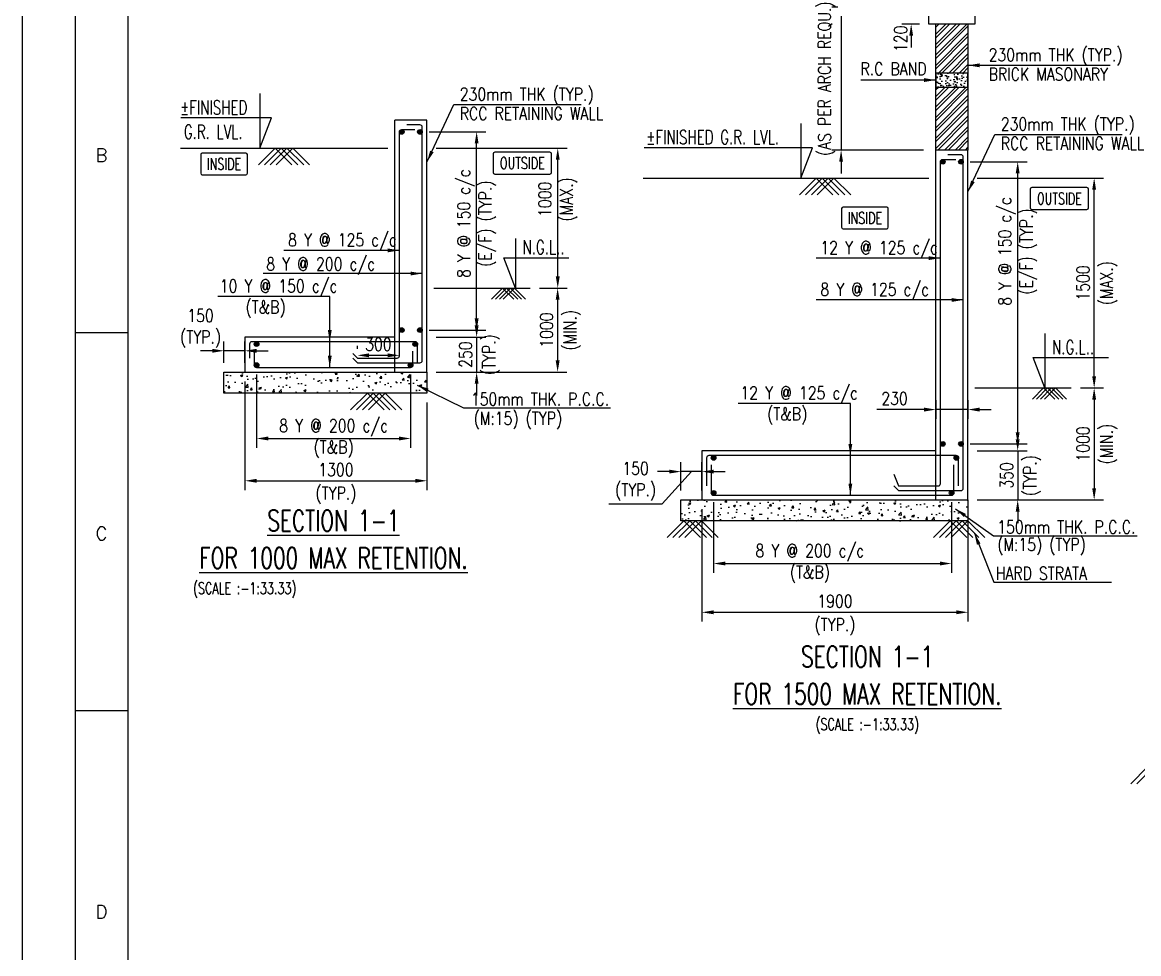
# Model space of a CAD drawing. Extents: x -69352 to 1013721, y -547461 to -186867.
# Drawn here: x 707996 to 731911, y -394777 to -374815 of the extents above; entities that cross this region are included whole.
import ezdxf
from ezdxf.enums import TextEntityAlignment as Align
from ezdxf.lldxf.tags import DXFTag

# ---------------------------------------------------------------- set-up
doc = ezdxf.new("R2010")
doc.units = 0
doc.header["$LTSCALE"] = 500
doc.header["$MEASUREMENT"] = 0
doc.header["$PDMODE"] = 35
doc.header["$PDSIZE"] = -15
doc.layers.get('DEFPOINTS').update_dxf_attribs({"color": 4})
for name, color, linetype in [('NO. BEAM', 3, 'Continuous'), ('PNA', 10, 'Continuous'), ('S- PILE CAP', 4, 'Continuous'), ('S-COLUMN', 1, 'Continuous'), ('S-CONCRET LINE', 4, 'Continuous'), ('S-DIM-1', 5, 'Continuous'), ('S-FOOTING', 4, 'Continuous'), ('S-HATCH', 253, 'Continuous'), ('S-LEVEL SECTION', 3, 'Continuous'), ('S-PCC', 9, 'Continuous'), ('S-REINFORCEMENT', 6, 'Continuous'), ('S-RETAINING WALL', 6, 'Continuous'), ('S-TEXT', 2, 'Continuous'), ('S-TEXT-1 @ 1', 4, 'Continuous'), ('S-TITIL', 6, 'Continuous'), ('SHEET', 7, 'Continuous'), ('TITLE', 4, 'Continuous')]:
    doc.layers.add(name, color=color, linetype=linetype)
doc.styles.add('ROMANS', font='simplex.shx', dxfattribs={"width": 0.8, "height": 275})
tags = doc.linetypes.add('HIDDEN', pattern=[0.375, 0.25, -0.125]).pattern_tags.tags
tags[6:7] = [DXFTag(74, 4), DXFTag(75, 0), DXFTag(340, '0'), DXFTag(46, 1.0), DXFTag(50, 0.0), DXFTag(44, 0.0), DXFTag(45, 0.0)]
tags[4:5] = [DXFTag(74, 4), DXFTag(75, 0), DXFTag(340, '0'), DXFTag(46, 1.0), DXFTag(50, 0.0), DXFTag(44, 0.0), DXFTag(45, 0.0)]
doc.dimstyles.new('dim100', dxfattribs={"dimtxt": 250, "dimasz": 250, "dimexe": 200, "dimexo": 200, "dimgap": 100, "dimtad": 1, "dimdec": 0, "dimzin": 0, "dimdsep": 46, "dimtxsty": 'ROMANS', "dimcen": 0, "dimclrd": 5, "dimclre": 5, "dimclrt": 4, "dimadec": 0, "dimazin": 0, "dimtfac": 1, "dimtdec": 0, "dimtix": 1, "dimtofl": 0, "dimtmove": 2, "dimatfit": 3, "dimfxl": 0, "dimtolj": 1, "dimtzin": 0, "dimlwd": -1, "dimlwe": -1, "dimarcsym": 0})
doc.dimstyles.new('dim33.33', dxfattribs={"dimtxt": 250, "dimasz": 250, "dimexe": 200, "dimexo": 200, "dimgap": 100, "dimtad": 1, "dimdec": 0, "dimlfac": 0.333331, "dimzin": 0, "dimdsep": 46, "dimtxsty": 'ROMANS', "dimcen": 0, "dimclrd": 5, "dimclre": 5, "dimclrt": 4, "dimadec": 0, "dimazin": 0, "dimtfac": 1, "dimtdec": 0, "dimtix": 1, "dimtofl": 0, "dimtmove": 2, "dimatfit": 3, "dimfxl": 0, "dimtolj": 1, "dimtzin": 0, "dimlwd": -1, "dimlwe": -1, "dimarcsym": 0})

# ---------------------------------------------------------------- blocks, each defined once
blk = doc.blocks.new('zw$C05B')
at = {"flags": 128}
blk.add_lwpolyline([(0, 0), (82749, 0), (82749, 58210), (0, 58210)], close=True, dxfattribs=at)
at = {"layer": 'PNA'}
for p, q in [((984, 43342), (1968, 43342)), ((984, 36282), (1968, 36282))]:
    blk.add_line(p, q, dxfattribs=at)
at = {"layer": 'PNA', "color": 1}
for points in [[(984, 492), (82257, 492), (82257, 57718), (984, 57718)], [(1968, 984), (81765, 984), (81765, 57226), (1968, 57226)]]:
    blk.add_lwpolyline(points, close=True, dxfattribs=at)
at = {"layer": 'PNA', "style": 'ROMANS'}
for s, p in [('B', (1476, 46649)), ('C', (1476, 39589)), ('D', (1476, 32529))]:
    blk.add_text(s, height=246, dxfattribs=at).set_placement(p, align=Align.MIDDLE)
blk = doc.blocks.new('*D847')
at = {"layer": 'DEFPOINTS', "color": 0}
for p in [(716514, -377162), (717728, -377162), (716514, -381412)]:
    blk.add_point(p, dxfattribs=at)
at = {"layer": 'S-DIM-1', "color": 5}
for p, q in [((716714, -377162), (717928, -377162)), ((716714, -381412), (717928, -381412))]:
    blk.add_line(p, q, dxfattribs=at)
at = {"layer": 'S-DIM-1', "color": 5, "lineweight": -3}
blk.add_line((717728, -381162), (717728, -377412), dxfattribs=at)
at = {"layer": 'S-DIM-1', "color": 5}
for points in [[(717770, -377412), (717687, -377412), (717728, -377162)], [(717687, -381162), (717770, -381162), (717728, -381412)]]:
    blk.add_solid(points, dxfattribs=at)
at = {"layer": 'S-DIM-1', "color": 4, "insert": (717728, -379128), "char_height": 275, "attachment_point": 5, "rotation": 90, "style": 'ROMANS'}
blk.add_mtext('\\A1;8 Y @ 150 c/c\\P(E/F) (TYP.)', dxfattribs=at)
blk = doc.blocks.new('*D848')
at = {"layer": 'DEFPOINTS', "color": 0}
for p in [(716664, -381562), (716664, -382312), (717728, -382312)]:
    blk.add_point(p, dxfattribs=at)
at = {"layer": 'S-DIM-1', "color": 5, "lineweight": -3}
for p, q in [((717728, -381312), (717728, -381062)), ((717728, -381562), (717728, -382312)), ((717728, -382562), (717728, -382812))]:
    blk.add_line(p, q, dxfattribs=at)
at = {"layer": 'S-DIM-1', "color": 5}
for p, q in [((716864, -381562), (717928, -381562)), ((716864, -382312), (717928, -382312))]:
    blk.add_line(p, q, dxfattribs=at)
for points in [[(717687, -381312), (717770, -381312), (717728, -381562)], [(717770, -382562), (717687, -382562), (717728, -382312)]]:
    blk.add_solid(points, dxfattribs=at)
at = {"layer": 'S-DIM-1', "color": 4, "char_height": 275, "attachment_point": 5, "rotation": 90, "style": 'ROMANS'}
for s, insert in [('(TYP.)', (718038, -381937)), ('\\A1;250', (717491, -381937))]:
    blk.add_mtext(s, dxfattribs=dict(at, insert=insert))
blk = doc.blocks.new('*D849')
at = {"layer": 'DEFPOINTS', "color": 0}
for p in [(713014, -382162), (716314, -382162), (716314, -383735)]:
    blk.add_point(p, dxfattribs=at)
at = {"layer": 'S-DIM-1', "color": 5}
for p, q in [((713014, -382362), (713014, -383935)), ((716314, -382362), (716314, -383935)), ((713264, -383735), (716064, -383735))]:
    blk.add_line(p, q, dxfattribs=at)
for points in [[(713264, -383693), (713264, -383777), (713014, -383735)], [(716064, -383777), (716064, -383693), (716314, -383735)]]:
    blk.add_solid(points, dxfattribs=at)
at = {"layer": 'S-DIM-1', "color": 4, "insert": (714664, -383735), "char_height": 275, "attachment_point": 5, "style": 'ROMANS'}
blk.add_mtext('\\A1;8 Y @ 200 c/c\\P(T&B)', dxfattribs=at)
blk = doc.blocks.new('*D850')
at = {"layer": 'DEFPOINTS', "color": 0}
for p in [(712764, -382312), (716664, -382762), (716664, -384641)]:
    blk.add_point(p, dxfattribs=at)
at = {"layer": 'S-DIM-1', "color": 5}
for p, q in [((712764, -382512), (712764, -384841)), ((716664, -382962), (716664, -384841)), ((713014, -384641), (716414, -384641))]:
    blk.add_line(p, q, dxfattribs=at)
for points in [[(713014, -384600), (713014, -384683), (712764, -384641)], [(716414, -384683), (716414, -384600), (716664, -384641)]]:
    blk.add_solid(points, dxfattribs=at)
at = {"layer": 'S-DIM-1', "color": 4, "char_height": 275, "attachment_point": 5, "style": 'ROMANS'}
for s, insert in [('\\A1;1300', (714714, -384404)), ('(TYP.)', (714714, -384951))]:
    blk.add_mtext(s, dxfattribs=dict(at, insert=insert))
blk = doc.blocks.new('*D851')
at = {"layer": 'DEFPOINTS', "color": 0}
for p in [(718873, -380512), (716664, -382312), (719463, -382312)]:
    blk.add_point(p, dxfattribs=at)
at = {"layer": 'S-DIM-1', "color": 5}
for p, q in [((719073, -380512), (719663, -380512)), ((716864, -382312), (719663, -382312))]:
    blk.add_line(p, q, dxfattribs=at)
at = {"layer": 'S-DIM-1', "color": 5, "lineweight": -3}
blk.add_line((719463, -380762), (719463, -382062), dxfattribs=at)
at = {"layer": 'S-DIM-1', "color": 5}
for points in [[(719505, -380762), (719422, -380762), (719463, -380512)], [(719422, -382062), (719505, -382062), (719463, -382312)]]:
    blk.add_solid(points, dxfattribs=at)
at = {"layer": 'S-DIM-1', "color": 4, "char_height": 275, "attachment_point": 5, "rotation": 90, "style": 'ROMANS'}
for s, insert in [('\\A1;1000', (719226, -381412)), ('(MIN.)', (719773, -381412))]:
    blk.add_mtext(s, dxfattribs=dict(at, insert=insert))
blk = doc.blocks.new('*D852')
at = {"layer": 'DEFPOINTS', "color": 0}
for p in [(716664, -377512), (719466, -377512), (718873, -380512)]:
    blk.add_point(p, dxfattribs=at)
at = {"layer": 'S-DIM-1', "color": 5}
for p, q in [((716864, -377512), (719666, -377512)), ((719073, -380512), (719666, -380512))]:
    blk.add_line(p, q, dxfattribs=at)
at = {"layer": 'S-DIM-1', "color": 5, "lineweight": -3}
blk.add_line((719466, -380262), (719466, -377762), dxfattribs=at)
at = {"layer": 'S-DIM-1', "color": 5}
for points in [[(719508, -377762), (719424, -377762), (719466, -377512)], [(719424, -380262), (719508, -380262), (719466, -380512)]]:
    blk.add_solid(points, dxfattribs=at)
at = {"layer": 'S-DIM-1', "color": 4, "insert": (719466, -378608), "char_height": 275, "attachment_point": 5, "rotation": 90, "style": 'ROMANS'}
blk.add_mtext('\\A1;1000\\P(MAX.)', dxfattribs=at)
blk = doc.blocks.new('*D853')
at = {"layer": 'DEFPOINTS', "color": 0}
for p in [(712314, -381855), (712314, -382312), (712764, -382312)]:
    blk.add_point(p, dxfattribs=at)
at = {"layer": 'S-DIM-1', "color": 5}
for p, q in [((712314, -382112), (712314, -381655)), ((712764, -382112), (712764, -381655))]:
    blk.add_line(p, q, dxfattribs=at)
at = {"layer": 'S-DIM-1', "color": 5, "lineweight": -3}
for p, q in [((712064, -381855), (711814, -381855)), ((712764, -381855), (712314, -381855)), ((713014, -381855), (713264, -381855))]:
    blk.add_line(p, q, dxfattribs=at)
at = {"layer": 'S-DIM-1', "color": 5}
for points in [[(712064, -381897), (712064, -381813), (712314, -381855)], [(713014, -381813), (713014, -381897), (712764, -381855)]]:
    blk.add_solid(points, dxfattribs=at)
at = {"layer": 'S-DIM-1', "color": 4, "insert": (711814, -381375), "char_height": 275, "attachment_point": 5, "style": 'ROMANS'}
blk.add_mtext('\\A1;150\\P(TYP.)', dxfattribs=at)
blk = doc.blocks.new('*D854')
at = {"layer": 'DEFPOINTS', "color": 0}
for p in [(728104, -377802), (729319, -377802), (728104, -383852)]:
    blk.add_point(p, dxfattribs=at)
at = {"layer": 'S-DIM-1', "color": 5}
for p, q in [((728304, -377802), (729519, -377802)), ((728304, -383852), (729519, -383852))]:
    blk.add_line(p, q, dxfattribs=at)
at = {"layer": 'S-DIM-1', "color": 5, "lineweight": -3}
blk.add_line((729319, -383602), (729319, -378052), dxfattribs=at)
at = {"layer": 'S-DIM-1', "color": 5}
for points in [[(729360, -378052), (729277, -378052), (729319, -377802)], [(729277, -383602), (729360, -383602), (729319, -383852)]]:
    blk.add_solid(points, dxfattribs=at)
at = {"layer": 'S-DIM-1', "color": 4, "insert": (729319, -379725), "char_height": 275, "attachment_point": 5, "rotation": 90, "style": 'ROMANS'}
blk.add_mtext('\\A1;8 Y @ 150 c/c\\P(E/F) (TYP.)', dxfattribs=at)
blk = doc.blocks.new('*D855')
at = {"layer": 'DEFPOINTS', "color": 0}
for p in [(728254, -384002), (728254, -385052), (729319, -385052)]:
    blk.add_point(p, dxfattribs=at)
at = {"layer": 'S-DIM-1', "color": 5, "lineweight": -3}
for p, q in [((729319, -383752), (729319, -383502)), ((729319, -384002), (729319, -385052)), ((729319, -385302), (729319, -385552))]:
    blk.add_line(p, q, dxfattribs=at)
at = {"layer": 'S-DIM-1', "color": 5}
for p, q in [((728454, -384002), (729519, -384002)), ((728454, -385052), (729519, -385052))]:
    blk.add_line(p, q, dxfattribs=at)
for points in [[(729277, -383752), (729360, -383752), (729319, -384002)], [(729360, -385302), (729277, -385302), (729319, -385052)]]:
    blk.add_solid(points, dxfattribs=at)
at = {"layer": 'S-DIM-1', "color": 4, "char_height": 275, "attachment_point": 5, "rotation": 90, "style": 'ROMANS'}
for s, insert in [('\\A1;350', (729081, -384527)), ('(TYP.)', (729628, -384527))]:
    blk.add_mtext(s, dxfattribs=dict(at, insert=insert))
blk = doc.blocks.new('*D856')
at = {"layer": 'DEFPOINTS', "color": 0}
for p in [(722804, -384902), (727904, -384902), (727904, -386415)]:
    blk.add_point(p, dxfattribs=at)
at = {"layer": 'S-DIM-1', "color": 5}
for p, q in [((722804, -385102), (722804, -386615)), ((727904, -385102), (727904, -386615)), ((723054, -386415), (727654, -386415))]:
    blk.add_line(p, q, dxfattribs=at)
for points in [[(723054, -386373), (723054, -386456), (722804, -386415)], [(727654, -386456), (727654, -386373), (727904, -386415)]]:
    blk.add_solid(points, dxfattribs=at)
at = {"layer": 'S-DIM-1', "color": 4, "insert": (724866, -386415), "char_height": 275, "attachment_point": 5, "style": 'ROMANS'}
blk.add_mtext('\\A1;8 Y @ 200 c/c\\P(T&B)', dxfattribs=at)
blk = doc.blocks.new('*D857')
at = {"layer": 'DEFPOINTS', "color": 0}
for p in [(722554, -385052), (728254, -385052), (728254, -387460)]:
    blk.add_point(p, dxfattribs=at)
at = {"layer": 'S-DIM-1', "color": 5}
for p, q in [((722554, -385252), (722554, -387660)), ((728254, -385252), (728254, -387660)), ((722804, -387460), (728004, -387460))]:
    blk.add_line(p, q, dxfattribs=at)
for points in [[(722804, -387418), (722804, -387502), (722554, -387460)], [(728004, -387502), (728004, -387418), (728254, -387460)]]:
    blk.add_solid(points, dxfattribs=at)
at = {"layer": 'S-DIM-1', "color": 4, "char_height": 275, "attachment_point": 5, "style": 'ROMANS'}
for s, insert in [('\\A1;1900', (725404, -387222)), ('(TYP.)', (725404, -387769))]:
    blk.add_mtext(s, dxfattribs=dict(at, insert=insert))
blk = doc.blocks.new('*D858')
at = {"layer": 'DEFPOINTS', "color": 0}
for p in [(730464, -382652), (728254, -385052), (730957, -385052)]:
    blk.add_point(p, dxfattribs=at)
at = {"layer": 'S-DIM-1', "color": 5}
for p, q in [((730664, -382652), (731157, -382652)), ((728454, -385052), (731157, -385052))]:
    blk.add_line(p, q, dxfattribs=at)
at = {"layer": 'S-DIM-1', "color": 5, "lineweight": -3}
blk.add_line((730957, -382902), (730957, -384802), dxfattribs=at)
at = {"layer": 'S-DIM-1', "color": 5}
for points in [[(730998, -382902), (730915, -382902), (730957, -382652)], [(730915, -384802), (730998, -384802), (730957, -385052)]]:
    blk.add_solid(points, dxfattribs=at)
at = {"layer": 'S-DIM-1', "color": 4, "char_height": 275, "attachment_point": 5, "rotation": 90, "style": 'ROMANS'}
for s, insert in [('\\A1;1000', (730719, -383852)), ('(MIN.)', (731266, -383852))]:
    blk.add_mtext(s, dxfattribs=dict(at, insert=insert))
blk = doc.blocks.new('*D859')
at = {"layer": 'DEFPOINTS', "color": 0}
for p in [(728254, -378152), (730957, -378152), (730464, -382652)]:
    blk.add_point(p, dxfattribs=at)
at = {"layer": 'S-DIM-1', "color": 5}
for p, q in [((728454, -378152), (731157, -378152)), ((730664, -382652), (731157, -382652))]:
    blk.add_line(p, q, dxfattribs=at)
at = {"layer": 'S-DIM-1', "color": 5, "lineweight": -3}
blk.add_line((730957, -382402), (730957, -378402), dxfattribs=at)
at = {"layer": 'S-DIM-1', "color": 5}
for points in [[(730998, -378402), (730915, -378402), (730957, -378152)], [(730915, -382402), (730998, -382402), (730957, -382652)]]:
    blk.add_solid(points, dxfattribs=at)
at = {"layer": 'S-DIM-1', "color": 4, "char_height": 275, "attachment_point": 5, "rotation": 90, "style": 'ROMANS'}
for s, insert in [('(MAX.)', (731266, -380402)), ('\\A1;1500', (730719, -380402))]:
    blk.add_mtext(s, dxfattribs=dict(at, insert=insert))
blk = doc.blocks.new('*D860')
at = {"layer": 'DEFPOINTS', "color": 0}
for p in [(722104, -384445), (722104, -385052), (722554, -385052)]:
    blk.add_point(p, dxfattribs=at)
at = {"layer": 'S-DIM-1', "color": 5}
for p, q in [((722104, -384852), (722104, -384245)), ((722554, -384852), (722554, -384245))]:
    blk.add_line(p, q, dxfattribs=at)
at = {"layer": 'S-DIM-1', "color": 5, "lineweight": -3}
for p, q in [((721854, -384445), (721604, -384445)), ((721704, -385132), (722329, -384445)), ((722554, -384445), (722104, -384445)), ((722804, -384445), (723054, -384445)), ((720561, -385132), (721704, -385132))]:
    blk.add_line(p, q, dxfattribs=at)
at = {"layer": 'S-DIM-1', "color": 5}
for points in [[(721854, -384486), (721854, -384403), (722104, -384445)], [(722804, -384403), (722804, -384486), (722554, -384445)]]:
    blk.add_solid(points, dxfattribs=at)
at = {"layer": 'S-DIM-1', "color": 4, "insert": (721133, -384652), "char_height": 275, "attachment_point": 5, "style": 'ROMANS'}
blk.add_mtext('\\A1;150\\P(TYP.)', dxfattribs=at)
blk = doc.blocks.new('*D861')
at = {"layer": 'DEFPOINTS', "color": 0}
for p in [(727414, -374492), (725536, -377552), (727504, -377552)]:
    blk.add_point(p, dxfattribs=at)
at = {"layer": 'S-DIM-1', "color": 5, "lineweight": -3}
for p, q in [((725536, -374242), (725536, -373992)), ((725536, -374492), (725536, -377552)), ((725536, -377802), (725536, -378052))]:
    blk.add_line(p, q, dxfattribs=at)
at = {"layer": 'S-DIM-1', "color": 5}
for p, q in [((727214, -374492), (725336, -374492)), ((727304, -377552), (725336, -377552))]:
    blk.add_line(p, q, dxfattribs=at)
for points in [[(725494, -374242), (725577, -374242), (725536, -374492)], [(725577, -377802), (725494, -377802), (725536, -377552)]]:
    blk.add_solid(points, dxfattribs=at)
at = {"layer": 'S-DIM-1', "color": 4, "insert": (725226, -376022), "char_height": 275, "attachment_point": 5, "rotation": 90, "style": 'ROMANS'}
blk.add_mtext('\\A1;(AS PER ARCH REQU.)', dxfattribs=at)
blk = doc.blocks.new('*D862')
at = {"layer": 'DEFPOINTS', "color": 0}
for p in [(727414, -374492), (727037, -374852), (727414, -374852)]:
    blk.add_point(p, dxfattribs=at)
at = {"layer": 'S-DIM-1', "color": 5}
for p, q in [((727037, -374242), (727037, -373992)), ((727214, -374492), (726837, -374492)), ((727214, -374852), (726837, -374852)), ((727037, -375102), (727037, -375352))]:
    blk.add_line(p, q, dxfattribs=at)
for points in [[(726996, -374242), (727079, -374242), (727037, -374492)], [(727079, -375102), (726996, -375102), (727037, -374852)]]:
    blk.add_solid(points, dxfattribs=at)
at = {"layer": 'S-DIM-1', "color": 4, "insert": (726812, -375167), "char_height": 275, "attachment_point": 5, "rotation": 90, "style": 'ROMANS'}
blk.add_mtext('\\A1;120', dxfattribs=at)
blk = doc.blocks.new('*D863')
at = {"layer": 'DEFPOINTS', "color": 0}
for p in [(727564, -382710), (728254, -382710), (727564, -383115)]:
    blk.add_point(p, dxfattribs=at)
at = {"layer": 'S-DIM-1', "color": 5}
for p, q in [((727564, -382910), (727564, -383315)), ((728254, -382910), (728254, -383315))]:
    blk.add_line(p, q, dxfattribs=at)
at = {"layer": 'S-DIM-1', "color": 5, "lineweight": -3}
for p, q in [((727314, -383115), (726298, -383115)), ((728254, -383115), (727564, -383115)), ((728504, -383115), (728754, -383115))]:
    blk.add_line(p, q, dxfattribs=at)
at = {"layer": 'S-DIM-1', "color": 5}
for points in [[(727314, -383157), (727314, -383073), (727564, -383115)], [(728504, -383073), (728504, -383157), (728254, -383115)]]:
    blk.add_solid(points, dxfattribs=at)
at = {"layer": 'S-DIM-1', "color": 4, "insert": (726681, -382878), "char_height": 275, "attachment_point": 5, "style": 'ROMANS'}
blk.add_mtext('\\A1;230', dxfattribs=at)
blk = doc.blocks.new('*D864')
at = {"color": 5}
for p, q in [((715174, -381812), (715174, -381752)), ((716074, -381812), (716074, -381752)), ((715424, -381952), (715824, -381952))]:
    blk.add_line(p, q, dxfattribs=at)
for points in [[(715424, -381911), (715424, -381994), (715174, -381952)], [(715824, -381994), (715824, -381911), (716074, -381952)]]:
    blk.add_solid(points, dxfattribs=at)
at = {"layer": 'DEFPOINTS', "color": 0}
for p in [(715174, -382012), (716074, -381952), (716074, -382012)]:
    blk.add_point(p, dxfattribs=at)
at = {"color": 4, "insert": (715624, -381715), "char_height": 275, "attachment_point": 5, "style": 'ROMANS'}
blk.add_mtext('\\A1;300', dxfattribs=at)

msp = doc.modelspace()

# ---------------------------------------------------------------- hatches: boundary and pattern name
at = {"layer": 'S-HATCH'}
h = msp.add_hatch(dxfattribs=at)
h.set_pattern_fill('ANSI32', color=256, scale=420, style=0)
h.set_pattern_definition([(45, (-7963633.16, 23251.6), (-111.369318, 111.369318), []), (45, (-7963558.92, 23251.6), (-111.369318, 111.369318), [])])
h.paths.add_polyline_path([(727564.127, -375902.017), (728254.127, -375902.017), (728254.127, -374852.017), (727564.127, -374852.017)])
h.paths.add_polyline_path([(728254.127, -376202.017), (727564.127, -376202.017), (727564.127, -377552.017), (728254.127, -377552.017)])
at = {"layer": 'S-PCC', "linetype": 'ByBlock'}
h = msp.add_hatch(dxfattribs=at)
h.set_pattern_fill('AR-CONC,_O', color=256, scale=30)
h.set_pattern_definition([(50, (-17595837.33, 1033937.91), (215.1780548, -18.8256405), [22.5, -247.5]), (355, (-17595837.33, 1033937.91), (-41.6254, 225.65764), [18, -198]), (100.4514445, (-17595819.4, 1033936.35), (173.552654, 206.8319973), [19.1220576, -210.3426336]), (46.1842, (-17595837.33, 1033997.91), (320.1723992, -49.6557842), [33.75, -371.25]), (96.6356355, (-17595810.65, 1033993.78), (280.3985837, 292.23558), [28.6831026, -315.514128]), (351.184164, (-17595837.33, 1033997.9), (280.3985835, 292.23558), [27, -297.0000003]), (21, (-17595807.33, 1033982.91), (179.0721156, -120.7856672), [22.5, -247.5]), (326, (-17595807.33, 1033982.91), (72.9945996, 217.5450135), [18, -198]), (71.4514447, (-17595792.4, 1033972.85), (252.066713, 96.7593458), [19.122057, -210.3426336]), (37.5, (-17595837.33, 1033937.914), (3.6479566, 99.86815615), [0, -195.6, 0, -201, 0, -198.75]), (7.5, (-17595837.33, 1033937.91), (78.92086123, 118.32351356), [0, -114.6, 0, -191.1, 0, -75.75]), (327.5, (-17595904.23, 1033937.91), (160.14673085, -6.76646152), [0, -75, 0, -234, 0, -310.5]), (317.5, (-17595934.23, 1033937.91), (174.9558508, 30.0314947), [0, -97.5, 0, -155.4, 0, -220.5])])
h.paths.add_polyline_path([(727564.127, -375902.017), (727564.127, -376202.017), (728254.127, -376202.017), (728254.127, -375902.017)])
h = msp.add_hatch(dxfattribs=at)
h.set_pattern_fill('AR-CONC,_O', color=256, scale=66.666667)
h.set_pattern_definition([(50, (-16387943.83, 29014.86), (478.173455, -41.834757), [50, -550]), (355, (-16387943.83, 29014.86), (-92.500889, 501.461422), [40, -440]), (100.4514445, (-16387904, 29011.37), (385.672564, 459.626661), [42.493461, -467.428075]), (46.1842, (-16387943.83, 29148.2), (711.49422, -110.346187), [75, -825]), (96.6356355, (-16387884.54, 29139), (623.107964, 649.4124), [63.740228, -701.142507]), (351.184164, (-16387943.8, 29148.2), (623.107963, 649.4124), [60, -660]), (21, (-16387877.17, 29114.86), (397.938035, -268.412594), [50, -550]), (326, (-16387877.17, 29114.86), (162.210221, 483.433363), [40, -440]), (71.4514447, (-16387844, 29092.5), (560.148251, 215.020769), [42.49346, -467.428075]), (37.5, (-16387943.83, 29014.86), (8.1065702, 221.9292359), [0, -434.6666667, 0, -446.6666667, 0, -441.6666667]), (7.5, (-16387943.83, 29014.86), (175.3796916, 262.9411413), [0, -254.6666667, 0, -424.6666667, 0, -168.3333333]), (327.5, (-16388092.5, 29014.86), (355.8816241, -15.0365812), [0, -166.6666667, 0, -520, 0, -690]), (317.5, (-16388159.17, 29014.86), (388.7907796, 66.736655), [0, -216.6666667, 0, -345.3333333, 0, -490])])
h.paths.add_polyline_path([(712313.594, -382762.408), (712313.594, -382312.408), (716663.594, -382312.312), (716663.594, -382762.312)])
h = msp.add_hatch(dxfattribs=at)
h.set_pattern_fill('AR-CONC,_O', color=256, scale=66.666667)
h.set_pattern_definition([(50, (-16373953.3, 26275.2), (478.173455, -41.834757), [50, -550]), (355, (-16373953.3, 26275.2), (-92.500889, 501.461422), [40, -440]), (100.4514445, (-16373913.45, 26271.7), (385.672564, 459.626661), [42.493461, -467.428075]), (46.1842, (-16373953.3, 26408.54), (711.49422, -110.346187), [75, -825]), (96.6356355, (-16373894, 26399.34), (623.107964, 649.4124), [63.740228, -701.142507]), (351.184164, (-16373953.3, 26408.5), (623.107963, 649.4124), [60, -660]), (21, (-16373886.63, 26375.2), (397.938035, -268.412594), [50, -550]), (326, (-16373886.63, 26375.2), (162.210221, 483.433363), [40, -440]), (71.4514447, (-16373853.47, 26352.83), (560.148251, 215.020769), [42.49346, -467.428075]), (37.5, (-16373953.3, 26275.2), (8.1065702, 221.9292359), [0, -434.6666667, 0, -446.6666667, 0, -441.6666667]), (7.5, (-16373953.3, 26275.2), (175.3796916, 262.9411413), [0, -254.6666667, 0, -424.6666667, 0, -168.3333333]), (327.5, (-16374101.97, 26275.2), (355.8816241, -15.0365812), [0, -166.6666667, 0, -520, 0, -690]), (317.5, (-16374168.63, 26275.2), (388.7907796, 66.736655), [0, -216.6666667, 0, -345.3333333, 0, -490])])
h.paths.add_polyline_path([(722104.127, -385502.017), (722104.127, -385052.017), (728254.127, -385052.017), (728254.127, -385502.017)])

# ---------------------------------------------------------------- linework, layer by layer
at = {"color": 1}
for p, q in [((716813.594, -380512.312), (718873.296, -380512.312)), ((728404.127, -382652.017), (730463.828, -382652.017))]:
    msp.add_line(p, q, dxfattribs=at)
at = {"layer": 'NO. BEAM', "color": 7}
for points, elevation in [([(719298.437, -377599.488), (718115.104, -377599.488, 0.414213562), (718081.771, -377632.821), (718081.771, -378032.821, 0.414213562), (718115.104, -378066.155), (719298.437, -378066.155, 0.414213562), (719331.771, -378032.821), (719331.771, -377632.821, 0.414213562)], 38.834), ([(712783.549, -377617.428), (711850.216, -377617.428, 0.414213562), (711816.882, -377650.762), (711816.882, -378050.762, 0.414213562), (711850.216, -378084.095), (712783.549, -378084.095, 0.414213562), (712816.882, -378050.762), (712816.882, -377650.762, 0.414213562)], 38.834), ([(730803.574, -378358.505), (729620.241, -378358.505, 0.414213562), (729586.908, -378391.838), (729586.908, -378791.838, 0.414213562), (729620.241, -378825.172), (730803.574, -378825.172, 0.414213562), (730836.908, -378791.838), (730836.908, -378391.838, 0.414213562)], -9.84), ([(726512.374, -378774.659), (725579.04, -378774.659, 0.414213562), (725545.707, -378807.993), (725545.707, -379207.993, 0.414213562), (725579.04, -379241.326), (726512.374, -379241.326, 0.414213562), (726545.707, -379207.993), (726545.707, -378807.993, 0.414213562)], -9.84)]:
    msp.add_lwpolyline(points, format="xyb", close=True, dxfattribs=dict(at, elevation=elevation))
at = {"layer": 'S- PILE CAP', "color": 8, "linetype": 'HIDDEN', "ltscale": 1500}
for p, q in [((715973.594, -382312.312), (715973.594, -381562.312)), ((727564.127, -385052.017), (727564.127, -384002.017))]:
    msp.add_line(p, q, dxfattribs=at)
at = {"layer": 'S-COLUMN', "color": 4}
msp.add_line((727564.127, -377513.014), (727564.127, -374852.017), dxfattribs=at)
for points in [[(727564.127, -377552.017), (727564.127, -374852.017)], [(728254.127, -374852.017), (728254.127, -377552.017)]]:
    msp.add_lwpolyline(points, dxfattribs=at)
at = {"layer": 'S-CONCRET LINE'}
msp.add_lwpolyline([(727414.127, -374852.017), (727414.127, -374492.017), (728404.127, -374492.017), (728404.127, -374852.017)], close=True, dxfattribs=at)
at = {"layer": 'S-FOOTING'}
for points in [[(715973.594, -381562.312), (712763.594, -381562.408), (712763.594, -382312.408), (716663.594, -382312.312)], [(727564.127, -384002.017), (722554.127, -384002.017), (722554.127, -385052.017), (728254.127, -385052.017)]]:
    msp.add_lwpolyline(points, dxfattribs=at)
at = {"layer": 'S-LEVEL SECTION'}
for p, q in [((711387.852, -377512.312), (715823.594, -377512.312)), ((721294.954, -378152.017), (727414.127, -378152.017))]:
    msp.add_line(p, q, dxfattribs=at)
for points in [[(713084.942, -376341.912), (713084.942, -377512.312), (713334.942, -376862.312), (711388.593, -376862.312)], [(724675.474, -376981.618), (724675.474, -378152.017), (724925.474, -377502.017), (721314.845, -377502.017)], [(718558.353, -379445.974), (718558.353, -380512.312), (718308.353, -379862.312), (719702.084, -379862.312)], [(729902.461, -381481.618), (729902.461, -382652.017), (729652.461, -382002.017), (731266.564, -382002.017)]]:
    msp.add_lwpolyline(points, dxfattribs=at)
at = {"layer": 'S-PCC'}
for points in [[(728254.127, -375902.017), (727564.127, -375902.017), (727564.127, -376202.017), (728254.127, -376202.017)], [(712313.594, -382762.408), (712313.594, -382312.408), (716663.594, -382312.312), (716663.594, -382762.312)], [(722104.127, -385502.017), (722104.127, -385052.017), (728254.127, -385052.017), (728254.127, -385502.017)]]:
    msp.add_lwpolyline(points, close=True, dxfattribs=at)
for points in [[(713054.669, -377870.285), (713412.642, -377512.312), (713770.615, -377870.285)], [(713181.232, -377870.285), (713539.205, -377512.312), (713897.177, -377870.285)], [(713307.794, -377870.285), (713665.767, -377512.312), (714023.74, -377870.285)], [(713434.357, -377870.285), (713792.33, -377512.312), (714150.302, -377870.285)], [(724645.202, -378509.99), (725003.175, -378152.017), (725361.147, -378509.99)], [(724771.764, -378509.99), (725129.737, -378152.017), (725487.71, -378509.99)], [(724898.327, -378509.99), (725256.3, -378152.017), (725614.272, -378509.99)], [(725024.889, -378509.99), (725382.862, -378152.017), (725740.835, -378509.99)], [(718523.277, -380750.96), (718284.628, -380512.312), (718045.98, -380750.96)], [(718607.652, -380750.96), (718369.003, -380512.312), (718130.355, -380750.96)], [(718692.027, -380750.96), (718453.378, -380512.312), (718214.73, -380750.96)], [(718776.402, -380750.96), (718537.753, -380512.312), (718299.105, -380750.96)], [(715745.359, -383120.319), (715387.386, -382762.346), (715029.414, -383120.319)], [(715871.922, -383120.319), (715513.949, -382762.346), (715155.976, -383120.319)], [(715998.484, -383120.319), (715640.511, -382762.346), (715282.539, -383120.319)], [(716125.047, -383120.319), (715767.074, -382762.346), (715409.101, -383120.319)], [(730113.809, -382890.666), (729875.161, -382652.017), (729636.512, -382890.666)], [(730198.184, -382890.666), (729959.536, -382652.017), (729720.887, -382890.666)], [(730282.559, -382890.666), (730043.911, -382652.017), (729805.262, -382890.666)], [(730366.934, -382890.666), (730128.286, -382652.017), (729889.637, -382890.666)], [(721807.359, -385859.99), (722165.332, -385502.017), (722523.305, -385859.99)], [(721933.922, -385859.99), (722291.894, -385502.017), (722649.867, -385859.99)], [(722060.484, -385859.99), (722418.457, -385502.017), (722776.43, -385859.99)], [(722187.047, -385859.99), (722545.019, -385502.017), (722902.992, -385859.99)], [(727516.466, -385859.99), (727874.439, -385502.017), (728232.412, -385859.99)], [(727643.029, -385859.99), (728001.002, -385502.017), (728358.975, -385859.99)], [(727769.591, -385859.99), (728127.564, -385502.017), (728485.537, -385859.99)], [(727896.154, -385859.99), (728254.127, -385502.017), (728612.1, -385859.99)], [(732459.211, -391133.381), (732101.238, -390775.408), (731743.265, -391133.381)], [(732585.773, -391133.381), (732227.8, -390775.408), (731869.828, -391133.381)]]:
    msp.add_lwpolyline(points, dxfattribs=at)
at = {"layer": 'S-REINFORCEMENT', "color": 5, "ltscale": 10}
for points in [[(715073.594, -382012.312), (715173.594, -382112.312), (716513.594, -382112.312, 0.414213562), (716563.594, -382062.312), (716563.594, -377062.312, 0.414213562), (716513.594, -377012.312), (716233.594, -377012.312)], [(715073.594, -381912.312), (715173.594, -382012.312), (716023.594, -382012.312, 0.414213562), (716073.594, -381962.312), (716073.594, -377162.312, -0.414213562), (716123.594, -377112.312), (716403.594, -377112.312)], [(726664.127, -384752.017), (726764.127, -384852.017), (728104.127, -384852.017, 0.414213562), (728154.127, -384802.017), (728154.127, -377702.017, 0.414213562), (728104.127, -377652.017), (727824.127, -377652.017)], [(726664.127, -384502.017), (726764.127, -384752.017), (727614.127, -384752.017, 0.414213562), (727664.127, -384702.017), (727664.127, -377802.017, -0.414213562), (727714.127, -377752.017), (727994.127, -377752.017)], [(716463.594, -382112.312), (716463.594, -381712.312, 0.414213562), (716413.594, -381662.312), (712913.594, -381662.408, 0.414213562), (712863.594, -381712.408), (712863.594, -382012.408)], [(712963.594, -381862.408), (712963.594, -382162.408, 0.414213562), (713013.594, -382212.408), (716313.594, -382212.312, 0.414213562), (716363.594, -382162.312), (716363.594, -381862.312)], [(728054.127, -384752.017), (728054.127, -384152.017, 0.414213562), (728004.127, -384102.017), (722704.127, -384102.017, 0.414213562), (722654.127, -384152.017), (722654.127, -384752.017)], [(722754.127, -384302.017), (722754.127, -384902.017, 0.414213562), (722804.127, -384952.017), (727904.127, -384952.017, 0.414213562), (727954.127, -384902.017), (727954.127, -384302.017)]]:
    msp.add_lwpolyline(points, format="xyb", dxfattribs=at)
at = {"layer": 'S-REINFORCEMENT', "color": 5, "ltscale": 10, "const_width": 50}
for points in [[(716098.594, -377162.312, 1), (716148.594, -377162.312, 1)], [(727689.127, -377802.017, 1), (727739.127, -377802.017, 1)], [(716388.594, -381712.312, -1), (716438.594, -381712.312, -1)], [(716338.594, -382162.312, -1), (716288.594, -382162.312, -1)], [(722829.127, -384152.018, 1), (722779.127, -384152.018, 1)], [(727979.127, -384152.017, -1), (728029.127, -384152.017, -1)], [(722829.127, -384902.018, -1), (722779.127, -384902.018, -1)], [(727929.127, -384902.017, -1), (727879.127, -384902.017, -1)]]:
    msp.add_lwpolyline(points, format="xyb", close=True, dxfattribs=at)
for points, elevation in [([(716488.594, -377162.312, 1), (716538.594, -377162.312, 1)], 0), ([(728079.127, -377802.017, 1), (728129.127, -377802.017, 1)], 0), ([(716098.594, -381412.31, 1), (716148.594, -381412.31, 1)], 0), ([(716488.594, -381412.31, 1), (716538.594, -381412.31, 1)], 0), ([(713038.594, -381712.409, 1), (712988.594, -381712.409, 1)], -12.043), ([(713038.594, -382162.409, -1), (712988.594, -382162.409, -1)], -12.043), ([(727689.127, -383852.016, 1), (727739.127, -383852.016, 1)], 0), ([(728079.127, -383852.016, 1), (728129.127, -383852.016, 1)], 0)]:
    msp.add_lwpolyline(points, format="xyb", close=True, dxfattribs=dict(at, elevation=elevation))
at = {"layer": 'S-REINFORCEMENT', "color": 5, "ltscale": 10}
for centre in [(716123.594, -377162.312, 0), (716513.594, -377162.312), (727714.127, -377802.017, 0), (728104.127, -377802.017), (716123.594, -381412.31), (716513.594, -381412.31), (713013.594, -381712.409, -12.043), (716413.594, -381712.312, 0), (713013.594, -382162.409, -12.043), (716313.594, -382162.312), (727714.127, -383852.016), (728104.127, -383852.016), (722804.127, -384152.018, 0), (728004.127, -384152.017, 0), (722804.127, -384902.018, 0), (727904.127, -384902.017)]:
    msp.add_circle(centre, 50, dxfattribs=at)
at = {"layer": 'S-RETAINING WALL', "color": 4}
for p, q in [((716663.594, -376912.312), (715973.594, -376912.312)), ((728254.127, -377552.017), (727564.127, -377552.017))]:
    msp.add_line(p, q, dxfattribs=at)
for points in [[(715973.594, -381562.312), (715973.594, -376912.312)], [(716663.594, -382312.312), (716663.594, -376912.312)], [(727564.127, -384002.017), (727564.127, -377552.017)], [(728254.127, -385052.017), (728254.127, -377552.017)]]:
    msp.add_lwpolyline(points, dxfattribs=at)

# ---------------------------------------------------------------- block references
at = {"layer": 'SHEET', "xscale": 1.148535329229629, "yscale": 1.148535329229629, "zscale": 1.148535329229629}
msp.add_blockref('zw$C05B', (707996, -431239.516), dxfattribs=at)

# ---------------------------------------------------------------- texts
at = {"layer": 'S-LEVEL SECTION', "style": 'ROMANS', "width": 0.7}
for s, p in [('%%PFINISHED ', (711375.28, -376637.312)), ('G.R. LVL.', (711454.925, -377163.921)), ('%%PFINISHED G.R. LVL.', (721361.608, -377277.017)), ('N.G.L..', (718711.158, -379637.312)), ('N.G.L..', (730055.266, -381777.017))]:
    msp.add_text(s, height=300, dxfattribs=at).set_placement(p, align=Align.MIDDLE_LEFT)
at = {"layer": 'S-TEXT', "style": 'ROMANS', "width": 0.7}
for p in [(712759.39, -386944.761, 19.417), (726095.584, -389859.864)]:
    msp.add_text('(SCALE :-1:33.33)', height=250, dxfattribs=at).set_placement(p, align=Align.MIDDLE_CENTER)
at = {"layer": 'S-TEXT-1 @ 1', "style": 'ROMANS', "width": 0.8}
for s, p in [('230mm THK (TYP.)', (728697.461, -375511.516)), ('R.C BAND', (725951.899, -375812.017)), ('BRICK MASONARY', (728697.461, -375925.801)), ('230mm THK (TYP.)', (717366.896, -376354.078)), ('RCC RETAINING WALL', (717366.896, -376768.363)), ('230mm THK (TYP.)', (728957.429, -376993.783)), ('RCC RETAINING WALL', (728957.429, -377408.069)), ('8 Y @ 125 c/c', (713688.386, -379477.913)), ('12 Y @ 125 c/c', (725092.168, -379643.937)), ('8 Y @ 200 c/c', (713222.199, -379994.998)), ('10 Y @ 150 c/c', (712226.244, -380467.74, -6.048)), ('8 Y @ 125 c/c', (725092.168, -380540.395)), ('(T&B)', (712776.674, -380917.74, -6.048)), ('12 Y @ 125 c/c', (723379.081, -382757.397)), ('150mm THK. P.C.C.', (717605.266, -382891.026, 189.587)), ('(T&B)', (723952.038, -383207.397)), ('(M:15) (TYP)', (717664.024, -383304.275, 189.587)), ('150mm THK. P.C.C.', (728881.737, -385630.732, 189.587)), ('(M:15) (TYP)', (728881.737, -386007.303, 189.587)), ('HARD STRATA ', (728849.667, -386623.49, 189.587))]:
    msp.add_text(s, height=275, dxfattribs=at).set_placement(p, align=Align.MIDDLE_LEFT)
at = {"layer": 'S-TITIL', "style": 'ROMANS', "width": 0.7}
for s, p in [('%%USECTION 1-1', (714661.41, -385494.761, 19.417)), ('%%UFOR 1000 MAX RETENTION.', (714661.41, -386294.761, 19.417)), ('SECTION 1-1', (726095.584, -388409.864)), ('%%UFOR 1500 MAX RETENTION.', (726095.584, -389209.864))]:
    msp.add_text(s, height=450, dxfattribs=at).set_placement(p, align=Align.MIDDLE_CENTER)
at = {"layer": 'TITLE', "color": 2, "style": 'ROMANS', "width": 0.7}
for s, p in [('INSIDE', (712316.882, -377850.762, 38.834)), ('OUTSIDE', (718706.771, -377832.821, 38.834)), ('OUTSIDE', (730211.908, -378591.838, -9.84)), ('INSIDE', (726045.707, -379007.993, -9.84))]:
    msp.add_text(s, height=250, dxfattribs=at).set_placement(p, align=Align.MIDDLE_CENTER)

# ---------------------------------------------------------------- dimensions: what is measured, and where the dimension line sits
dim = msp.add_linear_dim(base=(716073.594, -381952.327), p1=(715173.594, -382012.312), p2=(716073.594, -382012.312), text='300', dimstyle='dim100')
dim.commit()
dim.dimension.update_dxf_attribs({"geometry": '*D864', "text_midpoint": (715623.594, -381714.827)})
at = {"layer": 'S-DIM-1'}
for base, p1, p2, angle, text, override, picture, middle in [((725535.627, -377552.017), (727414.127, -374492.017), (727504.127, -377552.017), 90, '(AS PER ARCH REQU.)', {"dimtofl": 1, "dimtmove": 0, "dimlwd": 65533}, '*D861', (725226.103, -376022.017)), ((730956.635, -378152.017), (730463.828, -382652.017), (728254.127, -378152.017), 270, '<>\\X(MAX.)', {"dimtxt": 250, "dimasz": 250, "dimtofl": 1, "dimtmove": 0, "dimlwd": 65533}, '*D859', (730956.635, -380402.017)), ((719463.4, -382312.312), (718873.296, -380512.312), (716663.596, -382312.312), 90, '1000\\X(MIN.)', {"dimtxt": 250, "dimasz": 250, "dimtofl": 1, "dimtmove": 0, "dimlwd": 65533}, '*D851', (719463.4, -381412.312)), ((717728.226, -382312.312), (716663.594, -381562.312), (716663.596, -382312.312), 90, '<>\\X(TYP.)', {"dimtxt": 250, "dimasz": 250, "dimtofl": 1, "dimtmove": 0, "dimlwd": 65533}, '*D848', (717728.226, -381937.312)), ((730956.635, -385052.017), (730463.828, -382652.017), (728254.127, -385052.017), 90, '1000\\X(MIN.)', {"dimtxt": 250, "dimasz": 250, "dimtofl": 1, "dimtmove": 0, "dimlwd": 65533}, '*D858', (730956.635, -383852.017)), ((729318.758, -385052.017), (728254.127, -384002.017), (728254.127, -385052.017), 90, '<>\\X(TYP.)', {"dimtxt": 250, "dimasz": 250, "dimtofl": 1, "dimtmove": 0, "dimlwd": 65533}, '*D855', (729318.758, -384527.017))]:
    dim = msp.add_linear_dim(base=base, p1=p1, p2=p2, angle=angle, text=text, dimstyle='dim33.33', override=override, dxfattribs=at)
    dim.commit()
    dim.dimension.update_dxf_attribs({"geometry": picture, "text_midpoint": middle})
dim = msp.add_linear_dim(base=(727037.377, -374852.017), p1=(727414.127, -374492.017), p2=(727414.127, -374852.017), angle=90, dimstyle='dim33.33', dxfattribs=at)
dim.commit()
dim.dimension.update_dxf_attribs({"geometry": '*D862', "text_midpoint": (726812.377, -375166.593), "dimtype": 160})
for base, p1, p2, angle, text, override, picture, middle in [((717728.226, -377162.312, 0), (716513.594, -381412.31), (716513.594, -377162.312), 90, '8 Y @ 150 c/c\\X(E/F) (TYP.)', {"dimtxt": 250, "dimasz": 250, "dimtxsty": 'ROMANS', "dimtofl": 1, "dimtmove": 0, "dimlwd": 65533}, '*D847', (717728.226, -379127.965, 0)), ((719466.102, -377512.312), (718873.296, -380512.312), (716663.594, -377512.312), 270, '<>\\X(MAX.)', {"dimtxt": 250, "dimasz": 250, "dimtofl": 1, "dimtmove": 0, "dimlwd": 65533}, '*D852', (719466.102, -378608.145)), ((729318.758, -377802.017, 0), (728104.127, -383852.016), (728104.127, -377802.017), 90, '8 Y @ 150 c/c\\X(E/F) (TYP.)', {"dimtxt": 250, "dimasz": 250, "dimtxsty": 'ROMANS', "dimtofl": 1, "dimtmove": 0, "dimlwd": 65533}, '*D854', (729318.758, -379725.251, 0)), ((712313.594, -381854.952, -12.043), (712763.594, -382312.408, -12.043), (712313.594, -382312.408, -12.043), 180, '<>\\X(TYP.)', {"dimtxt": 250, "dimasz": 250, "dimtofl": 1, "dimtmove": 1, "dimlwd": 65533}, '*D853', (711813.594, -381854.952, -12.043)), ((722104.127, -384444.561), (722554.127, -385052.017), (722104.127, -385052.017), 180, '<>\\X(TYP.)', {"dimtxt": 250, "dimasz": 250, "dimtofl": 1, "dimtmove": 1, "dimlwd": 65533}, '*D860', (721604.127, -385131.534))]:
    dim = msp.add_linear_dim(base=base, p1=p1, p2=p2, angle=angle, text=text, dimstyle='dim33.33', override=override, dxfattribs=at)
    dim.commit()
    dim.dimension.update_dxf_attribs({"geometry": picture, "text_midpoint": middle, "dimtype": 160})
for base, p1, p2, picture, middle in [((716663.594, -384641.451, 19.417), (712763.594, -382312.408, -12.043), (716663.594, -382762.312), '*D850', (714713.594, -384641.451, 19.417)), ((728254.127, -387459.88, 19.417), (722554.127, -385052.017), (728254.127, -385052.017), '*D857', (725404.127, -387459.88, 19.417))]:
    dim = msp.add_linear_dim(base=base, p1=p1, p2=p2, text='<>\\X(TYP.)', dimstyle='dim33.33', override={"dimtxt": 250, "dimasz": 250, "dimtmove": 0}, dxfattribs=at)
    dim.commit()
    dim.dimension.update_dxf_attribs({"geometry": picture, "text_midpoint": middle})
for base, p1, p2, picture, middle in [((716313.594, -383734.96, 19.417), (713013.594, -382162.409, -12.043), (716313.594, -382162.312), '*D849', (714663.594, -383734.96, 19.417)), ((727904.127, -386414.536, 19.417), (722804.127, -384902.018), (727904.127, -384902.017), '*D856', (724865.914, -386414.536, 19.417))]:
    dim = msp.add_linear_dim(base=base, p1=p1, p2=p2, text='8 Y @ 200 c/c\\X(T&B)', dimstyle='dim33.33', override={"dimtxt": 250, "dimasz": 250, "dimtmove": 0}, dxfattribs=at)
    dim.commit()
    dim.dimension.update_dxf_attribs({"geometry": picture, "text_midpoint": middle, "dimtype": 160})
dim = msp.add_linear_dim(base=(727564.127, -383115.021), p1=(728254.127, -382710.34, -19.417), p2=(727564.127, -382710.34, -19.417), dimstyle='dim33.33', override={"dimtofl": 1, "dimtmove": 0, "dimlwd": 65533}, dxfattribs=at)
dim.commit()
dim.dimension.update_dxf_attribs({"geometry": '*D863', "text_midpoint": (726681.27, -383115.021), "dimtype": 160})

# ---------------------------------------------------------------- leaders
for points, override in [([(714581.916, -381662.361, -6.048), (714581.916, -380692.74, -6.048), (712181.169, -380692.74, -6.048)], {"dimtad": 0, "dimarcsym": 1}), ([(714581.916, -382212.361, -6.048), (714581.916, -380692.74, -6.048), (712181.169, -380692.74, -6.048)], {"dimgap": 100, "dimtad": 0, "dimarcsym": 1}), ([(725734.753, -384102.017), (725734.753, -382982.397), (723334.006, -382982.397)], {"dimtad": 0, "dimarcsym": 1}), ([(725734.753, -384952.017), (725734.753, -382982.397), (723334.006, -382982.397)], {"dimgap": 100, "dimtad": 0, "dimarcsym": 1})]:
    msp.add_leader(points, dimstyle='dim100', override=override)
for points, dimstyle in [([(728254.127, -375736.516), (731300.323, -375736.516)], 'dim100'), ([(727564.127, -376052.017), (725961.627, -376052.017)], 'dim33.33'), ([(716663.594, -377810.503), (717238.861, -376579.078), (719969.759, -376579.078)], 'dim100'), ([(728254.127, -378450.208), (728829.393, -377218.783), (731560.291, -377218.783)], 'dim100'), ([(716073.594, -379702.913), (713599.814, -379702.913)], 'dim100'), ([(727663.051, -379868.937), (725003.596, -379868.937)], 'dim100'), ([(716562.518, -380199.044), (713158.536, -380199.044)], 'dim100'), ([(728153.051, -380765.395), (725003.596, -380765.395)], 'dim100'), ([(716457.17, -382593.855), (717449.594, -383079.312), (720598.519, -383079.312)], 'dim100'), ([(727983.627, -385240.964), (728800.305, -385819.018), (731876.797, -385819.018)], 'dim100'), ([(728392.049, -385766.502), (728805.951, -386811.775), (731327.051, -386811.775)], 'dim100')]:
    msp.add_leader(points, dimstyle=dimstyle, dxfattribs=at)

doc.saveas('drawing.dxf')
